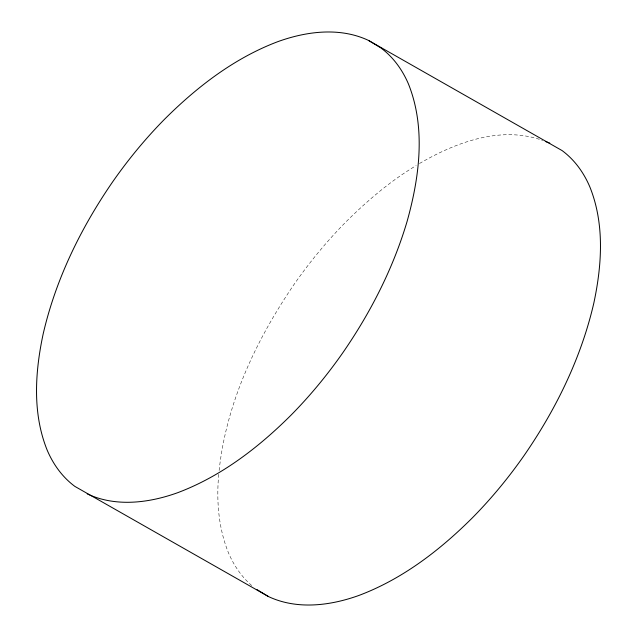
<?xml version="1.0" encoding="UTF-8"?>
<svg xmlns="http://www.w3.org/2000/svg" width="637" height="637" viewBox="0 0 637 637"><rect width="100%" height="100%" fill="white"/><g stroke="black" fill="none" stroke-linecap="round" stroke-linejoin="round"><path stroke-width="0.48" stroke-dasharray="3.19 2.39" d="M218.73 474.326C216.309 500.786 218.467 528.089 228.492 552.892A173.375 114.047 -60.5 0 0 252.395 586.12M219.136 470.52C226.286 403.078 256.154 339.943 294.039 284.452A336.328 221.238 -60.5 0 1 345.859 221.963C367.231 200.806 390.274 181.059 416.152 165.596M419.48 163.518C455.742 142.37 501.072 125.362 542.66 140.427"/><path stroke-width="0.96" d="M368.505 40.418C339.975 27.025 306.843 31.221 278.066 41.564C234.639 57.887 197.151 86.728 164.553 119.238A336.328 221.238 -60.5 0 0 112.733 181.728C80.899 227.927 55.722 279.285 43.125 334.146C35.019 372.231 32.312 413.349 47.186 450.168A173.375 114.047 -60.5 0 0 74.895 486.413L268.495 596.582C297.025 609.975 330.157 605.779 358.934 595.436C402.361 579.113 439.849 550.272 472.447 517.762A336.328 221.238 -60.5 0 0 524.267 455.272C556.101 409.073 581.278 357.715 593.875 302.854C601.981 264.769 604.688 223.651 589.814 186.832A173.375 114.047 -60.5 0 0 562.105 150.587L368.505 40.418L380.799 47.871A173.375 114.047 -60.5 0 1 408.508 84.108C425.978 127.989 419.48 177.062 407.107 221.373C393.204 268.288 370.702 312.345 342.961 352.548A336.328 221.238 -60.5 0 1 291.141 415.037C258.542 447.548 221.055 476.396 177.635 492.719C148.851 503.055 115.719 507.251 87.189 493.858M545.344 141.446L549.811 143.142M257.022 589.631L268.495 596.582"/></g></svg>
